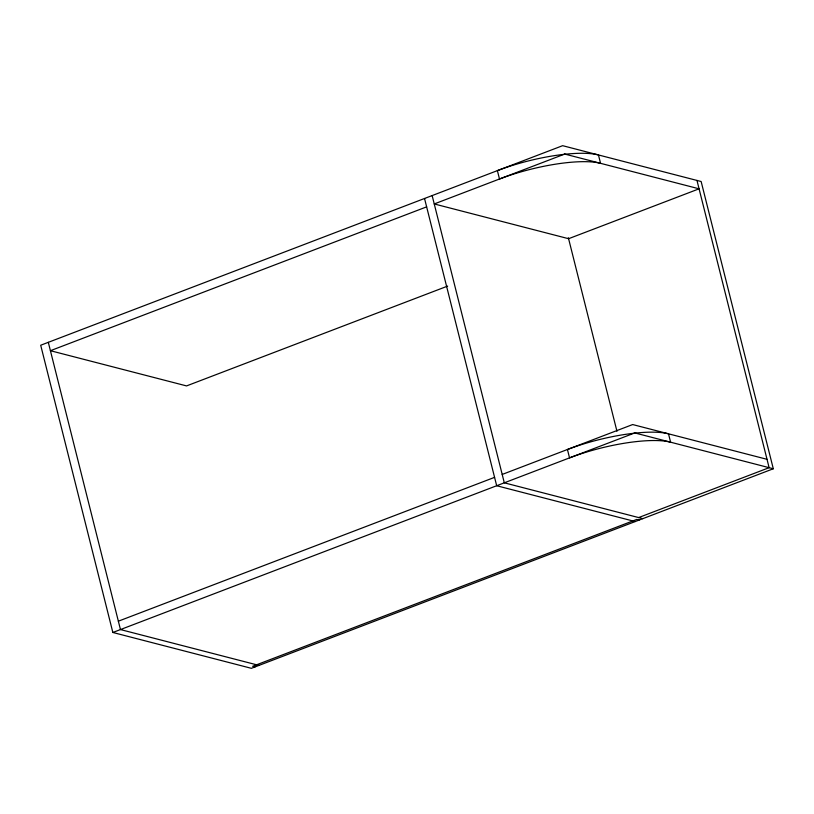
<?xml version="1.0" encoding="UTF-8"?>
<svg xmlns="http://www.w3.org/2000/svg" width="814" height="814" viewBox="0 0 814 814"><rect width="100%" height="100%" fill="white"/><g stroke="black" fill="none" stroke-linecap="round" stroke-linejoin="round"><path stroke-width="1.22" d="M426.638 206.858L50.417 350.702L186.548 385.917L447.649 286.09M118.356 621.194L494.586 477.35M502.197 474.44L632.671 424.552L767.012 459.31M112.851 632.478L634.778 432.936L773.3 468.762L701.149 181.522L562.627 145.686L40.7 345.238L112.851 632.478L251.373 668.314L773.3 468.762M638.634 517.572L769.118 467.684L696.967 180.433M642.816 518.65L504.304 482.824L432.142 195.574M639.122 520.065L636.731 519.454L252.676 666.29L255.067 666.9M635.205 521.56L496.682 485.734L424.532 198.484M258.984 665.404L120.462 629.568L48.311 342.328M568.345 237.719L616.961 431.278M564.733 154.06L434.249 203.948L568.589 238.706L699.073 188.817L564.733 154.06M600.559 163.329L598.453 154.945A76.587 19.567 -14.1 0 0 497.385 170.625L499.491 179.009A76.587 19.567 -14.1 0 1 600.559 163.329M670.604 442.195L668.498 433.821A76.587 19.567 -14.1 0 0 567.439 449.501L569.535 457.875A76.587 19.567 -14.1 0 1 670.604 442.195"/></g></svg>
